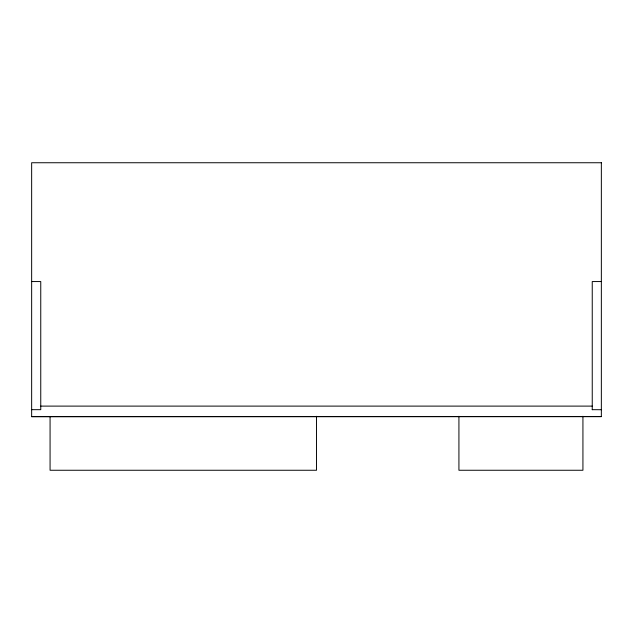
<?xml version="1.0" encoding="UTF-8"?>
<svg xmlns="http://www.w3.org/2000/svg" width="633" height="633" viewBox="0 0 633 633"><rect width="100%" height="100%" fill="white"/><g stroke="black" fill="none" stroke-linecap="round" stroke-linejoin="round"><path stroke-width="0.95" d="M31.65 281.558L40.757 281.558L40.757 409.67L31.65 409.67M601.35 281.558L592.243 281.558L592.243 409.725M40.757 406.109L592.243 406.109M592.243 409.67L601.35 409.725M31.65 416.561L601.35 416.561M582.93 416.285L582.93 470.256L458.925 470.256L458.925 416.285M316.5 416.285L316.5 470.256L50.07 470.256L50.07 416.411M601.35 162.744L31.65 162.744L31.65 416.728L601.35 416.641L601.35 162.744"/></g></svg>
